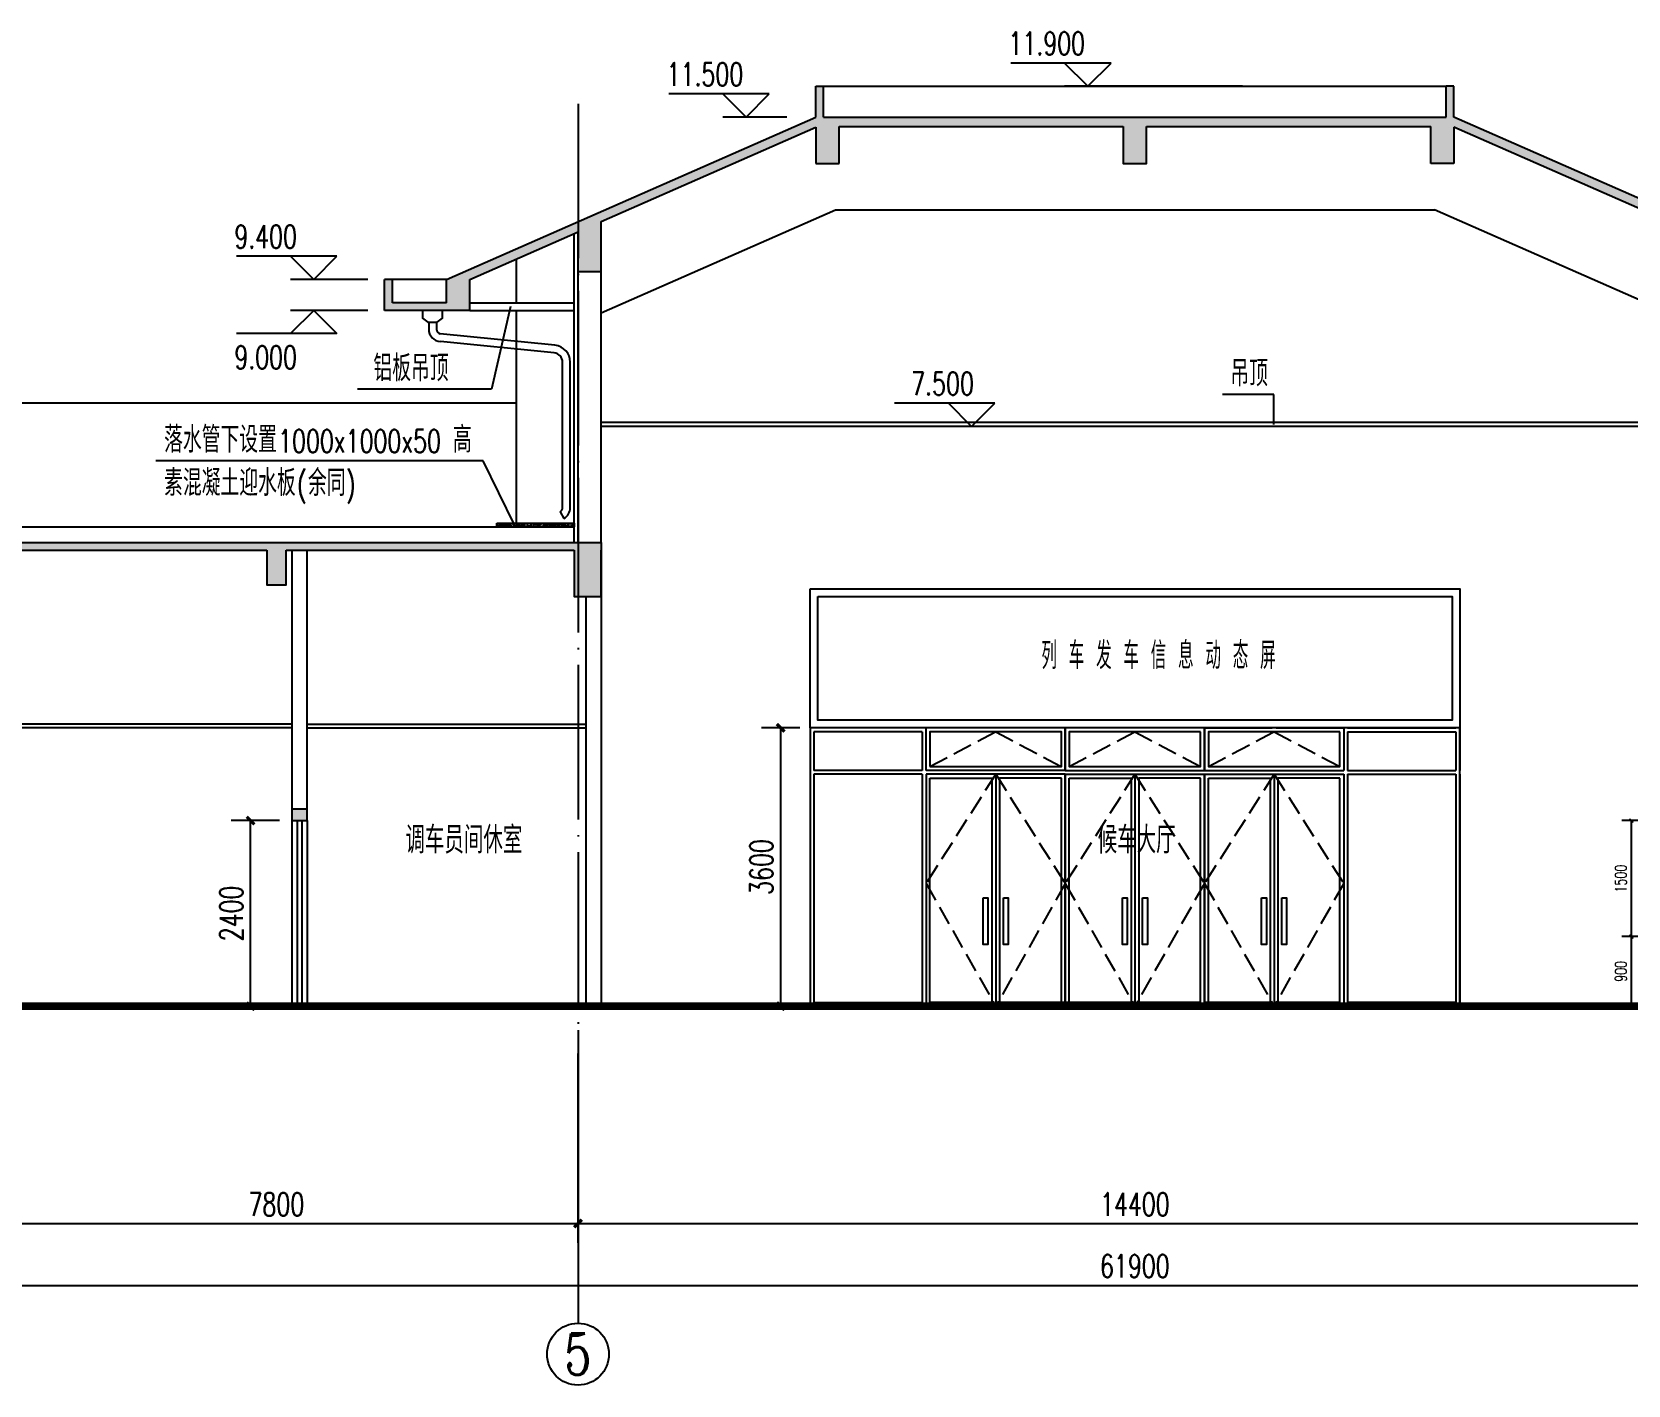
# Model space of a CAD drawing. Extents: x 63793 to 231107, y 20849 to 337643.
# Drawn here: x 159339 to 179976, y 128351 to 145854 of the extents above; entities that cross this region are included whole.
import ezdxf
from ezdxf.enums import TextEntityAlignment as Align

# ---------------------------------------------------------------- set-up
doc = ezdxf.new("R2010")
doc.units = 0
doc.header["$LTSCALE"] = 1000
doc.header["$MEASUREMENT"] = 0
doc.linetypes.add('DASH', pattern=[0.35, 0.25, -0.1])
doc.linetypes.add('DOTE', pattern=[2.42, 2, -0.2, 0.02, -0.2])
for name, color, linetype in [('AXIS', 3, 'Continuous'), ('AXIS_TEXT', 7, 'Continuous'), ('DIM_ELEV', 3, 'Continuous'), ('DIM_LEAD', 3, 'Continuous'), ('DOTE', 1, 'DOTE'), ('PUB_DIM', 3, 'Continuous'), ('PUB_TEXT', 7, 'Continuous'), ('SPACE_HATCH', 8, 'Continuous'), ('SURFACE', 6, 'Continuous'), ('WALL', 2, 'Continuous'), ('WINDOW', 4, 'Continuous'), ('填充', 8, 'Continuous'), ('新块$0$WINDOW', 4, 'Continuous'), ('网格', 144, 'Continuous')]:
    doc.layers.add(name, color=color, linetype=linetype)
doc.styles.add('_TCH_AXIS', font='COMPLEX', dxfattribs={"bigfont": 'GBCBIG'})
doc.styles.add('_TCH_DIM', font='SIMPLEX', dxfattribs={"bigfont": 'GBCBIG'})
doc.styles.add('_TCH_DIM_T3', font='SIMPLEX', dxfattribs={"width": 0.705882, "bigfont": 'GBCBIG'})
doc.styles.get("Standard").update_dxf_attribs({"font": 'gbenor.shx', "bigfont": 'gbcbig.shx'})
doc.dimstyles.new('_TCH_ARCH&&100', dxfattribs={"dimtxt": 297.5, "dimasz": 100, "dimexe": 250, "dimexo": 300, "dimgap": 100, "dimtad": 1, "dimdec": 0, "dimzin": 0, "dimdsep": 46, "dimtxsty": '_TCH_DIM_T3', "dimblk": 'ARCHTICK', "dimcen": 0.09, "dimclrt": 7, "dimazin": 2, "dimtfac": 1, "dimtdec": 0, "dimtix": 1, "dimtmove": 2, "dimatfit": 3, "dimfxl": 0, "dimtolj": 1, "dimtzin": 0, "dimarcsym": 0})
doc.dimstyles.new('_TCH_ARCH&&50', dxfattribs={"dimtxt": 148.75, "dimasz": 50, "dimexe": 125, "dimexo": 150, "dimgap": 63.125, "dimtad": 1, "dimdec": 0, "dimzin": 0, "dimdsep": 46, "dimtxsty": '_TCH_DIM_T3', "dimblk": 'ARCHTICK', "dimcen": 0.09, "dimclrt": 7, "dimazin": 2, "dimtfac": 1, "dimtdec": 0, "dimtix": 1, "dimtmove": 2, "dimatfit": 3, "dimfxl": 0, "dimtolj": 1, "dimtzin": 0, "dimarcsym": 0})

# ---------------------------------------------------------------- blocks, each defined once
blk = doc.blocks.new('_ArchTick')
at = {"color": 0, "linetype": 'ByBlock', "const_width": 0.4}
blk.add_lwpolyline([(-0.5, -0.5), (0.5, 0.5)], dxfattribs=at)
blk = doc.blocks.new('*D292')
at = {"layer": 'Defpoints', "color": 0, "transparency": 16777216}
for p in [(169020, 136852), (169568, 136852), (169568, 133252)]:
    blk.add_point(p, dxfattribs=at)
at = {"layer": 'PUB_DIM', "color": 0, "lineweight": -2, "transparency": 16777216}
for p, q in [((169268, 136852), (168770, 136852)), ((169020, 133252), (169020, 136852)), ((169268, 133252), (168770, 133252))]:
    blk.add_line(p, q, dxfattribs=at)
at = {"layer": 'PUB_DIM', "color": 0, "lineweight": -2, "transparency": 16777216, "xscale": 100, "yscale": 100, "zscale": 100}
for p, rotation in [((169020, 136852), 90), ((169020, 133252), 270)]:
    blk.add_blockref('_ArchTick', p, dxfattribs=dict(at, rotation=rotation))
at = {"layer": 'PUB_DIM', "color": 7, "transparency": 16777216, "insert": (168771, 135052), "char_height": 297.5, "attachment_point": 5, "rotation": 90, "style": '_TCH_DIM_T3'}
blk.add_mtext('\\A1;3600', dxfattribs=at)
blk = doc.blocks.new('*D293')
at = {"layer": 'Defpoints', "color": 0, "transparency": 16777216}
for p in [(162166, 135652), (162841, 135652), (162841, 133252)]:
    blk.add_point(p, dxfattribs=at)
at = {"layer": 'PUB_DIM', "color": 0, "lineweight": -2, "transparency": 16777216}
for p, q in [((162541, 135652), (161916, 135652)), ((162166, 133252), (162166, 135652)), ((162541, 133252), (161916, 133252))]:
    blk.add_line(p, q, dxfattribs=at)
at = {"layer": 'PUB_DIM', "color": 0, "lineweight": -2, "transparency": 16777216, "xscale": 100, "yscale": 100, "zscale": 100}
for p, rotation in [((162166, 135652), 90), ((162166, 133252), 270)]:
    blk.add_blockref('_ArchTick', p, dxfattribs=dict(at, rotation=rotation))
at = {"layer": 'PUB_DIM', "color": 7, "transparency": 16777216, "insert": (161917, 134452), "char_height": 297.5, "attachment_point": 5, "rotation": 90, "style": '_TCH_DIM_T3'}
blk.add_mtext('\\A1;2400', dxfattribs=at)
blk = doc.blocks.new('*D446')
at = {"layer": 'Defpoints', "color": 0, "transparency": 16777216}
for p in [(180019, 135652), (180562, 135652), (180562, 134152)]:
    blk.add_point(p, dxfattribs=at)
at = {"layer": 'PUB_DIM', "color": 0, "lineweight": -2, "transparency": 16777216}
for p, q in [((180412, 135652), (179894, 135652)), ((180019, 134152), (180019, 135652)), ((180412, 134152), (179894, 134152))]:
    blk.add_line(p, q, dxfattribs=at)
at = {"layer": 'PUB_DIM', "color": 0, "lineweight": -2, "transparency": 16777216, "xscale": 50, "yscale": 50, "zscale": 50}
for p, rotation in [((180019, 135652), 90), ((180019, 134152), 270)]:
    blk.add_blockref('_ArchTick', p, dxfattribs=dict(at, rotation=rotation))
at = {"layer": 'PUB_DIM', "color": 7, "transparency": 16777216, "insert": (179882, 134902), "char_height": 148.8, "attachment_point": 5, "rotation": 90, "style": '_TCH_DIM_T3'}
blk.add_mtext('\\A1;1500', dxfattribs=at)
blk = doc.blocks.new('*D447')
at = {"layer": 'Defpoints', "color": 0, "transparency": 16777216}
for p in [(180019, 134152), (180562, 134152), (180562, 133252)]:
    blk.add_point(p, dxfattribs=at)
at = {"layer": 'PUB_DIM', "color": 0, "lineweight": -2, "transparency": 16777216}
for p, q in [((180412, 134152), (179894, 134152)), ((180019, 133252), (180019, 134152)), ((180412, 133252), (179894, 133252))]:
    blk.add_line(p, q, dxfattribs=at)
at = {"layer": 'PUB_DIM', "color": 0, "lineweight": -2, "transparency": 16777216, "xscale": 50, "yscale": 50, "zscale": 50}
for p, rotation in [((180019, 134152), 90), ((180019, 133252), 270)]:
    blk.add_blockref('_ArchTick', p, dxfattribs=dict(at, rotation=rotation))
at = {"layer": 'PUB_DIM', "color": 7, "transparency": 16777216, "insert": (179882, 133702), "char_height": 148.8, "attachment_point": 5, "rotation": 90, "style": '_TCH_DIM_T3'}
blk.add_mtext('\\A1;900', dxfattribs=at)
blk = doc.blocks.new('*D939')
at = {"layer": 'AXIS', "color": 0, "lineweight": -2, "transparency": 16777216}
for p, q in [((166399, 132641), (166399, 130191)), ((180799, 132641), (180799, 130191)), ((166399, 130441), (180799, 130441))]:
    blk.add_line(p, q, dxfattribs=at)
at = {"layer": 'Defpoints', "color": 0, "transparency": 16777216}
for p in [(166399, 132941), (180799, 132941), (180799, 130441)]:
    blk.add_point(p, dxfattribs=at)
at = {"layer": 'AXIS', "color": 0, "lineweight": -2, "transparency": 16777216, "xscale": 100, "yscale": 100, "zscale": 100, "rotation": 180}
blk.add_blockref('_ArchTick', (166399, 130441), dxfattribs=at)
at = {"layer": 'AXIS', "color": 0, "lineweight": -2, "transparency": 16777216, "xscale": 100, "yscale": 100, "zscale": 100}
blk.add_blockref('_ArchTick', (180799, 130441), dxfattribs=at)
at = {"layer": 'AXIS', "color": 7, "transparency": 16777216, "insert": (173599, 130690), "char_height": 297.5, "attachment_point": 5, "style": '_TCH_DIM_T3'}
blk.add_mtext('\\A1;14400', dxfattribs=at)
blk = doc.blocks.new('*D940')
at = {"layer": 'AXIS', "color": 0, "lineweight": -2, "transparency": 16777216}
for p, q in [((158599, 132641), (158599, 130191)), ((166399, 132641), (166399, 130191)), ((158599, 130441), (166399, 130441))]:
    blk.add_line(p, q, dxfattribs=at)
at = {"layer": 'Defpoints', "color": 0, "transparency": 16777216}
for p in [(158599, 132941), (166399, 132941), (166399, 130441)]:
    blk.add_point(p, dxfattribs=at)
at = {"layer": 'AXIS', "color": 0, "lineweight": -2, "transparency": 16777216, "xscale": 100, "yscale": 100, "zscale": 100, "rotation": 180}
blk.add_blockref('_ArchTick', (158599, 130441), dxfattribs=at)
at = {"layer": 'AXIS', "color": 0, "lineweight": -2, "transparency": 16777216, "xscale": 100, "yscale": 100, "zscale": 100}
blk.add_blockref('_ArchTick', (166399, 130441), dxfattribs=at)
at = {"layer": 'AXIS', "color": 7, "transparency": 16777216, "insert": (162499, 130690), "char_height": 297.5, "attachment_point": 5, "style": '_TCH_DIM_T3'}
blk.add_mtext('\\A1;7800', dxfattribs=at)
blk = doc.blocks.new('*D944')
at = {"layer": 'AXIS', "color": 0, "lineweight": -2, "transparency": 16777216}
for p, q in [((142649, 132641), (142649, 129391)), ((204549, 132641), (204549, 129391)), ((142649, 129641), (204549, 129641))]:
    blk.add_line(p, q, dxfattribs=at)
at = {"layer": 'Defpoints', "color": 0, "transparency": 16777216}
for p in [(142649, 132941), (204549, 132941), (204549, 129641)]:
    blk.add_point(p, dxfattribs=at)
at = {"layer": 'AXIS', "color": 0, "lineweight": -2, "transparency": 16777216, "xscale": 100, "yscale": 100, "zscale": 100, "rotation": 180}
blk.add_blockref('_ArchTick', (142649, 129641), dxfattribs=at)
at = {"layer": 'AXIS', "color": 0, "lineweight": -2, "transparency": 16777216, "xscale": 100, "yscale": 100, "zscale": 100}
blk.add_blockref('_ArchTick', (204549, 129641), dxfattribs=at)
at = {"layer": 'AXIS', "color": 7, "transparency": 16777216, "insert": (173599, 129890), "char_height": 297.5, "attachment_point": 5, "style": '_TCH_DIM_T3'}
blk.add_mtext('\\A1;61900', dxfattribs=at)

msp = doc.modelspace()

# ---------------------------------------------------------------- hatches: boundary and pattern name
h = msp.add_hatch()
h.set_pattern_fill('混凝土', color=8, scale=8, style=0)
h.set_pattern_definition([(50, (-53378.043, 196788.39), (57.380815, -5.020171), [6, -66]), (355, (-53378.043, 196788.39), (-11.100107, 60.17537), [4.8, -52.8]), (100.4514, (-53373.26, 196787.97), (46.28075, 55.155163), [5.099215, -56.091369]), (46.1842, (-53378.04, 196804.39), (85.379284, -13.241521), [9, -99]), (96.6356, (-53370.93, 196803.29), (74.773016, 77.92943), [7.648823, -84.13704]), (351.1842, (-53378.04, 196804.39), (74.772956, 77.929488), [7.2, -79.2]), (21, (-53370.043, 196800.39), (47.752564, -32.209511), [6, -66]), (326, (-53370.043, 196800.39), (19.465227, 58.012004), [4.8, -52.8]), (71.4514, (-53366.064, 196797.706), (67.21781, 25.80244), [5.099215, -56.091369]), (37.5, (-53378.043, 196788.39), (0.9727884, 26.6315083), [0, -52.16, 0, -53.6, 0, -53]), (7.5, (-53378.043, 196788.39), (21.045563, 31.552937), [0, -30.56, 0, -50.96, 0, -20.2]), (327.5, (-53395.883, 196788.39), (42.7057949, -1.8043897), [0, -20, 0, -62.4, 0, -82.8]), (317.5, (-53403.883, 196788.39), (46.6548935, 8.0083986), [0, -26, 0, -41.44, 0, -58.8])])
h.paths.add_polyline_path([(165349.3, 139501.8), (166349.3, 139501.8), (166349.3, 139451.8), (165349.3, 139451.8)])
at = {"layer": '填充'}
msp.add_hatch(color=256, dxfattribs=at).paths.add_polyline_path([(173749.3, 144631.8), (177424.3, 144631.8), (177424.3, 144151.8), (177724.3, 144151.8), (177724.3, 144620.7), (180499.3, 143400.3), (180499.3, 142749.4), (180799.3, 142749.4), (180799.3, 143268.3), (182199.3, 142652.6), (182199.3, 142251.8), (183299.3, 142251.8), (183299.3, 142651.8), (183199.3, 142651.8), (183199.3, 142351.8), (182499.3, 142351.8), (182499.3, 142651.8), (177724.3, 144751.8), (177724.3, 145151.8), (177624.3, 145151.8), (177624.3, 144751.8), (169574.3, 144751.8), (169574.3, 145151.8), (169474.3, 145151.8), (169474.3, 144751.8), (164699.3, 142651.8), (164699.3, 142351.8), (163999.3, 142351.8), (163999.3, 142651.8), (163899.3, 142651.8), (163899.3, 142251.8), (164999.3, 142251.8), (164999.3, 142652.6), (166399.3, 143268.3), (166399.3, 142749.4), (166699.3, 142749.4), (166699.3, 143400.3), (169474.3, 144620.7), (169474.3, 144151.8), (169774.3, 144151.8), (169774.3, 144631.8), (173449.3, 144631.8), (173449.3, 144151.8), (173749.3, 144151.8)])
h = msp.add_hatch(color=256, dxfattribs=at)
h.paths.add_polyline_path([(156499.3, 135801.8), (156299.3, 135801.8), (156299.3, 135651.8), (156499.3, 135651.8)])
h.paths.add_polyline_path([(151099.3, 135801.8), (150899.3, 135801.8), (150899.3, 135651.8), (151099.3, 135651.8)])
h.paths.add_polyline_path([(154824.3, 139151.8), (154574.3, 139151.8), (154574.3, 138701.8), (154824.3, 138701.8)], flags=16)
h.paths.add_polyline_path([(147024.3, 139151.8), (146774.3, 139151.8), (146774.3, 138701.8), (147024.3, 138701.8)], flags=16)
h.paths.add_polyline_path([(143049.3, 139151.8), (142999.3, 139151.8), (142999.3, 138551.8), (143049.3, 138551.8)], flags=16)
h.paths.add_polyline_path([(151099.3, 139151.8), (150799.3, 139151.8), (150799.3, 138551.8), (151099.3, 138551.8)], flags=16)
h.paths.add_polyline_path([(150799.3, 139151.8), (150749.3, 139151.8), (150749.3, 138551.8), (150799.3, 138551.8)], flags=16)
h.paths.add_polyline_path([(158599.3, 139151.8), (158299.3, 139151.8), (158299.3, 138551.8), (158599.3, 138551.8)], flags=16)
h.paths.add_polyline_path([(158649.3, 139151.8), (158599.3, 139151.8), (158599.3, 138551.8), (158649.3, 138551.8)], flags=16)
h.paths.add_polyline_path([(166399.3, 139151.8), (166349.3, 139151.8), (166349.3, 138551.8), (166399.3, 138551.8)], flags=16)
h.paths.add_polyline_path([(166699.3, 139151.8), (166399.3, 139151.8), (166399.3, 138551.8), (166699.3, 138551.8)], flags=17)
h.paths.add_polyline_path([(142999.3, 140851.8), (142999.3, 141051.8), (142699.3, 141051.8), (142699.3, 140851.8)])
h.paths.add_polyline_path([(142999.3, 136851.8), (142999.3, 137001.8), (142699.3, 137001.8), (142699.3, 136851.8)])
h.paths.add_polyline_path([(162899.3, 135801.8), (162699.3, 135801.8), (162699.3, 135651.8), (162899.3, 135651.8)])
h.paths.add_polyline_path([(142999.3, 139151.8), (166699.3, 139151.8), (166699.3, 139251.8), (142699.3, 139251.8), (142699.3, 138551.8), (142999.3, 138551.8)])
h.paths.add_polyline_path([(162374.3, 138701.8), (162624.3, 138701.8), (162624.3, 139151.8), (162374.3, 139151.8)], flags=17)

# ---------------------------------------------------------------- linework, layer by layer
for p, q in [((169574.3, 145151.8), (177624.3, 145151.8)), ((166699.3, 142220.4), (169726.5, 143551.8)), ((169726.5, 143551.8), (177472.1, 143551.8)), ((180499.3, 142220.4), (177472.1, 143551.8)), ((165599.3, 142916.5), (165599.3, 142351.8)), ((164699.3, 142651.8), (163999.3, 142651.8)), ((164999.3, 142351.8), (166349.3, 142351.8)), ((164999.3, 142251.8), (166349.3, 142251.8)), ((165599.3, 142251.8), (165599.3, 139501.8)), ((166349.3, 141801.8), (166349.3, 142251.8)), ((165599.3, 141051.8), (144799.3, 141051.8)), ((142999.3, 139451.8), (166349.3, 139451.8))]:
    msp.add_line(p, q)
at = {"color": 8}
for p, q in [((164469.3, 142101.8), (164469.3, 142009.2)), ((164569.3, 142101.8), (164569.3, 142009.2)), ((166168.8, 139647.8), (166218, 139560.8))]:
    msp.add_line(p, q, dxfattribs=at)
at = {"color": 42}
for p, q in [((180499.3, 140801.8), (166699.3, 140801.8)), ((180499.3, 140751.8), (166699.3, 140751.8)), ((162699.3, 136901.8), (156499.3, 136901.8)), ((162699.3, 136851.8), (156499.3, 136851.8)), ((162899.3, 136901.8), (166499.3, 136901.8)), ((162899.3, 136851.8), (166499.3, 136851.8))]:
    msp.add_line(p, q, dxfattribs=at)
at = {"color": 8}
msp.add_lwpolyline([(164389.3, 142251.8), (164389.3, 142151.2), (164459.3, 142101.8), (164579.3, 142101.8), (164649.3, 142151.8), (164649.3, 142251.8), (164389.3, 142251.8)], dxfattribs=at)
for points in [[(166218, 139560.8, 0.2703468), (166299.3, 139700), (166299.3, 141582.3, 0.385183), (166101.3, 141801.2), (164618.8, 141950.1)], [(166168.8, 139647.8, 0.2703468), (166199.3, 139700), (166199.3, 141582.3, 0.385183), (166091.3, 141701.7), (164620.7, 141849.4)]]:
    msp.add_lwpolyline(points, format="xyb", dxfattribs=at)
for points in [[(165349.3, 139501.8), (166349.3, 139501.8), (166349.3, 139451.8), (165349.3, 139451.8)], [(169399.3, 138651.8), (177799.3, 138651.8), (177799.3, 136851.8), (169399.3, 136851.8)], [(169499.3, 138551.8), (177699.3, 138551.8), (177699.3, 136951.8), (169499.3, 136951.8)], [(177799.3, 136851.8), (169399.3, 136851.8), (169399.3, 133251.8), (177799.3, 133251.8)]]:
    msp.add_lwpolyline(points, close=True)
at = {"const_width": 100}
msp.add_lwpolyline([(218760.1, 133251.8), (142649.3, 133251.8)], dxfattribs=at)
at = {"color": 8}
for radius, end in [(160, 266.91043), (60, 260)]:
    msp.add_arc((164629.3, 142009.2), radius, 180, end, dxfattribs=at)
at = {"layer": 'AXIS'}
msp.add_line((166399.3, 132941.1), (166399.3, 129151), dxfattribs=at)
msp.add_circle((166399.3, 128751), 400, dxfattribs=at)
at = {"layer": 'DIM_ELEV'}
for p, q in [((173291, 145451.8), (171994.9, 145451.8)), ((172991, 145151.8), (172691, 145451.8)), ((172991, 145151.8), (173291, 145451.8)), ((174988.7, 145151.8), (172691, 145151.8)), ((168871.7, 145051.8), (167575.6, 145051.8)), ((168571.7, 144751.8), (168271.7, 145051.8)), ((168571.7, 144751.8), (168871.7, 145051.8)), ((169101.1, 144751.8), (168271.7, 144751.8)), ((163281.8, 142951.8), (161985.7, 142951.8)), ((162981.8, 142651.8), (162681.8, 142951.8)), ((162981.8, 142651.8), (163281.8, 142951.8)), ((163681.8, 142651.8), (162681.8, 142651.8)), ((162981.8, 142251.8), (162681.8, 141951.8)), ((163681.8, 142251.8), (162681.8, 142251.8)), ((162981.8, 142251.8), (163281.8, 141951.8)), ((163281.8, 141951.8), (161985.7, 141951.8)), ((171788.8, 141051.8), (170492.7, 141051.8)), ((171488.8, 140751.8), (171188.8, 141051.8)), ((171488.8, 140751.8), (171788.8, 141051.8))]:
    msp.add_line(p, q, dxfattribs=at)
at = {"layer": 'DIM_LEAD'}
for p, q in [((165524.3, 142300.7), (165279.2, 141231.1)), ((165279.2, 141231.1), (163546.9, 141231.1)), ((165279.2, 141231.1), (165279.2, 141231.1)), ((175393.4, 141165.1), (174733.3, 141165.1)), ((175393.4, 140777.6), (175393.4, 141165.1)), ((175393.4, 141165.1), (175393.4, 141165.1)), ((165172.7, 140307.4), (160942.7, 140307.4)), ((165576.5, 139478.1), (165172.7, 140307.4))]:
    msp.add_line(p, q, dxfattribs=at)
at = {"layer": 'DOTE', "linetype": 'DOTE'}
msp.add_line((166399.3, 144925.7), (166399.3, 131280.6), dxfattribs=at)
at = {"layer": 'SPACE_HATCH', "linetype": 'DASH'}
for points in [[(170949.3, 136351.8), (171799.3, 136801.8), (172649.3, 136351.8)], [(172749.3, 136351.8), (173599.3, 136801.8), (174449.3, 136351.8)], [(174549.3, 136351.8), (175399.3, 136801.8), (176249.3, 136351.8)], [(171799.3, 136251.8), (170899.3, 134839.3), (171799.3, 133251.8)], [(171799.3, 136251.8), (172699.5, 134839.3), (171799.3, 133251.8)], [(173599.3, 136251.8), (172699, 134839.3), (173599.3, 133251.8)], [(173599.3, 136251.8), (174499.3, 134839.3), (173599.3, 133251.8)], [(175399.3, 136251.8), (174499, 134839.3), (175399.3, 133251.8)], [(175399.3, 136251.8), (176299.3, 134839.3), (175399.3, 133251.8)]]:
    msp.add_lwpolyline(points, dxfattribs=at)
at = {"layer": 'SURFACE'}
msp.add_line((166349.3, 139251.8), (166349.3, 143246.3), dxfattribs=at)
at = {"layer": 'WALL'}
for p, q in [((169474.3, 144751.8), (169474.3, 145151.8)), ((169474.3, 145151.8), (169574.3, 145151.8)), ((169574.3, 144751.8), (169574.3, 145151.8)), ((177624.3, 144751.8), (177624.3, 145151.8)), ((177724.3, 145151.8), (177624.3, 145151.8)), ((177724.3, 144751.8), (177724.3, 145151.8)), ((164699.3, 142651.8), (169474.3, 144751.8)), ((169574.3, 144751.8), (177624.3, 144751.8)), ((182499.3, 142651.8), (177724.3, 144751.8)), ((166699.3, 143400.3), (169474.3, 144620.7)), ((169474.3, 144620.7), (169474.3, 144151.8)), ((169774.3, 144631.8), (173449.3, 144631.8)), ((169774.3, 144151.8), (169774.3, 144631.8)), ((173749.3, 144631.8), (177424.3, 144631.8)), ((177424.3, 144151.8), (177424.3, 144631.8)), ((177724.3, 144624.2), (177724.3, 144151.8)), ((180499.3, 143400.3), (177724.3, 144620.7)), ((169474.3, 144151.8), (169774.3, 144151.8)), ((177724.3, 144151.8), (177424.3, 144151.8)), ((164999.3, 142652.6), (166399.3, 143268.3)), ((166399.3, 139251.8), (166399.3, 143268.3)), ((166699.3, 139251.8), (166699.3, 143400.3)), ((163899.3, 142251.8), (163899.3, 142651.8)), ((163999.3, 142651.8), (163899.3, 142651.8)), ((163999.3, 142351.8), (163999.3, 142651.8)), ((164699.3, 142351.8), (164699.3, 142651.8)), ((164999.3, 142251.8), (164999.3, 142652.6)), ((166699.3, 142749.4), (166399.3, 142749.4)), ((164999.3, 142251.8), (163899.3, 142251.8)), ((164699.3, 142351.8), (163999.3, 142351.8)), ((142699.3, 139251.8), (166699.3, 139251.8)), ((158649.3, 139151.8), (162374.3, 139151.8)), ((162624.3, 139151.8), (166349.3, 139151.8)), ((166699.3, 139251.8), (166699.3, 133251.8)), ((166699.3, 139151.8), (166699.3, 139151.8)), ((166499.3, 138551.8), (166499.3, 133251.8)), ((162899.3, 135801.8), (162699.3, 135801.8))]:
    msp.add_line(p, q, dxfattribs=at)
for points in [[(173449.3, 144631.8), (173449.3, 144151.8), (173749.3, 144151.8), (173749.3, 144631.8)], [(162374.3, 139151.8), (162374.3, 138701.8), (162624.3, 138701.8), (162624.3, 139151.8)], [(162699.3, 139151.8), (162699.3, 135651.8), (162899.3, 135651.8), (162899.3, 139151.8)], [(166349.3, 139151.8), (166349.3, 138551.8), (166699.3, 138551.8), (166699.3, 139151.8)]]:
    msp.add_lwpolyline(points, dxfattribs=at)
at = {"layer": 'WINDOW'}
for p, q in [((169399.3, 136301.8), (169399.1, 136301.8)), ((169399.3, 136201.8), (169399.1, 136201.8)), ((169399.1, 133251.8), (177799.3, 133251.8))]:
    msp.add_line(p, q, dxfattribs=at)
for points in [[(171637.4, 134651.7), (171699.3, 134651.7), (171699.3, 134051.8), (171637.4, 134051.8)], [(171899.3, 134651.7), (171961.2, 134651.7), (171961.2, 134051.8), (171899.3, 134051.8)], [(173437.4, 134651.7), (173499.3, 134651.7), (173499.3, 134051.8), (173437.4, 134051.8)], [(173699.3, 134651.7), (173761.2, 134651.7), (173761.2, 134051.8), (173699.3, 134051.8)], [(175237.4, 134651.7), (175299.3, 134651.7), (175299.3, 134051.8), (175237.4, 134051.8)], [(175499.3, 134651.7), (175561.2, 134651.7), (175561.2, 134051.8), (175499.3, 134051.8)]]:
    msp.add_lwpolyline(points, close=True, dxfattribs=at)
at = {"layer": '新块$0$WINDOW'}
for p, q in [((169399.3, 136851.8), (169399.3, 136301.8)), ((172699.3, 136301.8), (172699.3, 136851.8)), ((172699.3, 136301.8), (172699.3, 136851.8)), ((174499.3, 136301.8), (174499.3, 136851.8)), ((174499.3, 136851.8), (174499.3, 136301.8)), ((176299.3, 136851.8), (176299.3, 136301.8)), ((177799.3, 136851.8), (177799.3, 136301.8)), ((169449.3, 136801.8), (169449.3, 136301.8)), ((170849.3, 136801.8), (169449.3, 136801.8)), ((170849.3, 136801.8), (170849.3, 136301.8)), ((176349.3, 136801.8), (176349.3, 136301.8)), ((176349.3, 136801.8), (177749.3, 136801.8)), ((177749.3, 136801.8), (177749.3, 136301.8)), ((169399.3, 136251.8), (169399.3, 133251.8)), ((170849.3, 136301.8), (169449.3, 136301.8)), ((169449.3, 136251.8), (169449.3, 133301.8)), ((170849.3, 136251.8), (169449.3, 136251.8)), ((170849.3, 136251.8), (170849.3, 133301.8)), ((172699.4, 136301.8), (170899.3, 136301.8)), ((172699.4, 136251.8), (170899.3, 136251.8)), ((170899.3, 136251.8), (170899.3, 133251.8)), ((171799.3, 136251.8), (171799.3, 133251.8)), ((172699.2, 136251.8), (174499.3, 136251.8)), ((172699.3, 136301.8), (174499.3, 136301.8)), ((172699.3, 133301.8), (172699.3, 136251.8)), ((172699.3, 133301.8), (172699.3, 136251.8)), ((173599.3, 136251.8), (173599.3, 133251.8)), ((174499.2, 136301.8), (175424.4, 136301.8)), ((174499.2, 136251.8), (176299.3, 136251.8)), ((174499.2, 136251.8), (174499.3, 133251.8)), ((174499.3, 133301.8), (174499.3, 136251.8)), ((175399.3, 136251.8), (175399.3, 133251.8)), ((175424.4, 136301.8), (176299.3, 136301.8)), ((176299.3, 136251.8), (176299.3, 133251.8)), ((176349.3, 136301.8), (177749.3, 136301.8)), ((176349.3, 136251.8), (177749.3, 136251.8)), ((176349.3, 136251.8), (176349.3, 133301.8)), ((177749.3, 136251.8), (177749.3, 133301.8)), ((177799.3, 136251.8), (177799.3, 133251.8)), ((162699.3, 135651.8), (162699.3, 133251.8)), ((162769.3, 135651.8), (162769.3, 133251.8)), ((162829.3, 135651.8), (162829.3, 133251.8)), ((162899.3, 135651.8), (162899.3, 133251.8)), ((169449.3, 133301.8), (170849.3, 133301.8)), ((170949.3, 133301.8), (171774.1, 133301.8)), ((174449.3, 133301.8), (173624.4, 133301.8)), ((176249.3, 133301.8), (175424.4, 133301.8)), ((177749.3, 133301.8), (176349.3, 133301.8))]:
    msp.add_line(p, q, dxfattribs=at)
for points in [[(170899.3, 136301.8), (170899.3, 136851.8), (169399.3, 136851.8)], [(172699.3, 136851.8), (172699.3, 136301.8)], [(172699.3, 136851.8), (172699.3, 136301.8)], [(174499.3, 136301.8), (174499.3, 136851.8), (175374.4, 136851.8)], [(174499.3, 136851.8), (174499.3, 136301.8)], [(175424.4, 136851.8), (176299.3, 136851.8)], [(176349.3, 136851.8), (177749.3, 136851.8)], [(171824.1, 133301.8), (172699.3, 133301.8), (172699.3, 136251.8)], [(172699.3, 136251.8), (172699.3, 133301.8), (171824.1, 133301.8)], [(173574.4, 133301.8), (172699.3, 133301.8), (172699.3, 136251.8)], [(172699.3, 136251.8), (172699.3, 133301.8), (173574.4, 133301.8)], [(175374.4, 133301.8), (174499.3, 133301.8), (174499.3, 136251.8)], [(174499.3, 136251.8), (174499.3, 133301.8), (175374.4, 133301.8)]]:
    msp.add_lwpolyline(points, dxfattribs=at)
for points in [[(170949.3, 136351.8), (172649.3, 136351.8), (172649.3, 136801.8), (170949.3, 136801.8)], [(174449.3, 136801.8), (172749.3, 136801.8), (172749.3, 136351.8), (174449.3, 136351.8)], [(176249.3, 136801.8), (174549.3, 136801.8), (174549.3, 136351.8), (176249.3, 136351.8)], [(170949.3, 136201.8), (171749.3, 136201.8), (171749.3, 133301.8), (170949.3, 133301.8)], [(172649.4, 136201.8), (171849.3, 136201.8), (171849.3, 133301.8), (172649.4, 133301.8)], [(172749.1, 136201.8), (173549.3, 136201.8), (173549.3, 133301.8), (172749.1, 133301.8)], [(174449.3, 136201.8), (173649.3, 136201.8), (173649.3, 133301.8), (174449.3, 133301.8)], [(174549.1, 136201.8), (175349.3, 136201.8), (175349.3, 133301.8), (174549.1, 133301.8)], [(176249.3, 136201.8), (175449.3, 136201.8), (175449.3, 133301.8), (176249.3, 133301.8)]]:
    msp.add_lwpolyline(points, close=True, dxfattribs=at)
at = {"layer": '网格'}
msp.add_line((142649.3, 133251.8), (204999.3, 133251.8), dxfattribs=at)

# ---------------------------------------------------------------- texts
at = {"linetype": 'DASH', "width": 0.8}
msp.add_text('列 车 发 车 信 息 动 态 屏', height=350, dxfattribs=at).set_placement((172390.2, 137612.9))
at = {"linetype": 'DASH', "char_height": 350, "width": 1776.101, "attachment_point": 1}
for s, insert in [('调车员间休室', (164167.7, 135577.4)), ('候车大厅', (173117.7, 135577.4))]:
    msp.add_mtext(s, dxfattribs=dict(at, insert=insert))
at = {"layer": 'AXIS_TEXT', "style": '_TCH_AXIS'}
msp.add_text('5', height=532.5, dxfattribs=at).set_placement((166221.8, 128484.8), (166576.8, 128484.8), align=Align.FIT)
at = {"layer": 'PUB_TEXT', "style": '_TCH_DIM', "width": 0.705882}
for s, p in [('11.900', (171964.9, 145556.8)), ('11.500', (167545.6, 145156.8)), ('9.400', (161955.7, 143056.8)), ('9.000', (161955.7, 141496.8)), ('7.500', (170707, 141156.8)), ('1000x1000x50', (162522.2, 140412.4)), ('(', (162767.9, 139852.4)), (')', (163399.4, 139852.4))]:
    msp.add_text(s, height=297.5, dxfattribs=at).set_placement(p)
at = {"layer": 'PUB_TEXT', "style": '_TCH_DIM'}
for s, height, p in [('铝板吊顶', 337.59, (163754, 141336.1)), ('吊顶', 337.59, (174833.5, 141270.1)), ('落水管下设置', 337.59, (161047.7, 140412.4)), ('高', 337.6, (164782.2, 140412.4)), ('素混凝土迎水板', 337.59, (161047.7, 139852.4)), ('余同', 337.59, (162907.9, 139852.4))]:
    msp.add_text(s, height=height, dxfattribs=at).set_placement(p)

# ---------------------------------------------------------------- dimensions: what is measured, and where the dimension line sits
at = {"layer": 'AXIS'}
for p1, p2, distance, text, picture, middle in [((142649.3, 132941.1), (204549.3, 132941.1), -3300, '61900', '*D944', (173599.3, 129889.9)), ((158599.3, 132941.1), (166399.3, 132941.1), -2500, '7800', '*D940', (162499.3, 130689.9)), ((166399.3, 132941.1), (180799.3, 132941.1), -2500, '14400', '*D939', (173599.3, 130689.9))]:
    dim = msp.add_aligned_dim(p1=p1, p2=p2, distance=distance, text=text, dimstyle='_TCH_ARCH&&100', dxfattribs=at)
    dim.commit()
    dim.dimension.update_dxf_attribs({"geometry": picture, "text_midpoint": middle})
at = {"layer": 'PUB_DIM'}
for p1, p2, distance, text, dimstyle, picture, middle in [((169567.6, 133251.8), (169567.6, 136851.8), 547.7, '3600', '_TCH_ARCH&&100', '*D292', (168771.1, 135051.8)), ((162841, 133251.8), (162841, 135651.8), 675, '2400', '_TCH_ARCH&&100', '*D293', (161917.2, 134451.8)), ((180562.2, 134151.8), (180562.2, 135651.8), 542.8, '1500', '_TCH_ARCH&&50', '*D446', (179881.9, 134901.8)), ((180562.2, 133251.8), (180562.2, 134151.8), 542.8, '900', '_TCH_ARCH&&50', '*D447', (179881.9, 133701.8))]:
    dim = msp.add_aligned_dim(p1=p1, p2=p2, distance=distance, text=text, dimstyle=dimstyle, dxfattribs=at)
    dim.commit()
    dim.dimension.update_dxf_attribs({"geometry": picture, "text_midpoint": middle})

doc.saveas('drawing.dxf')
